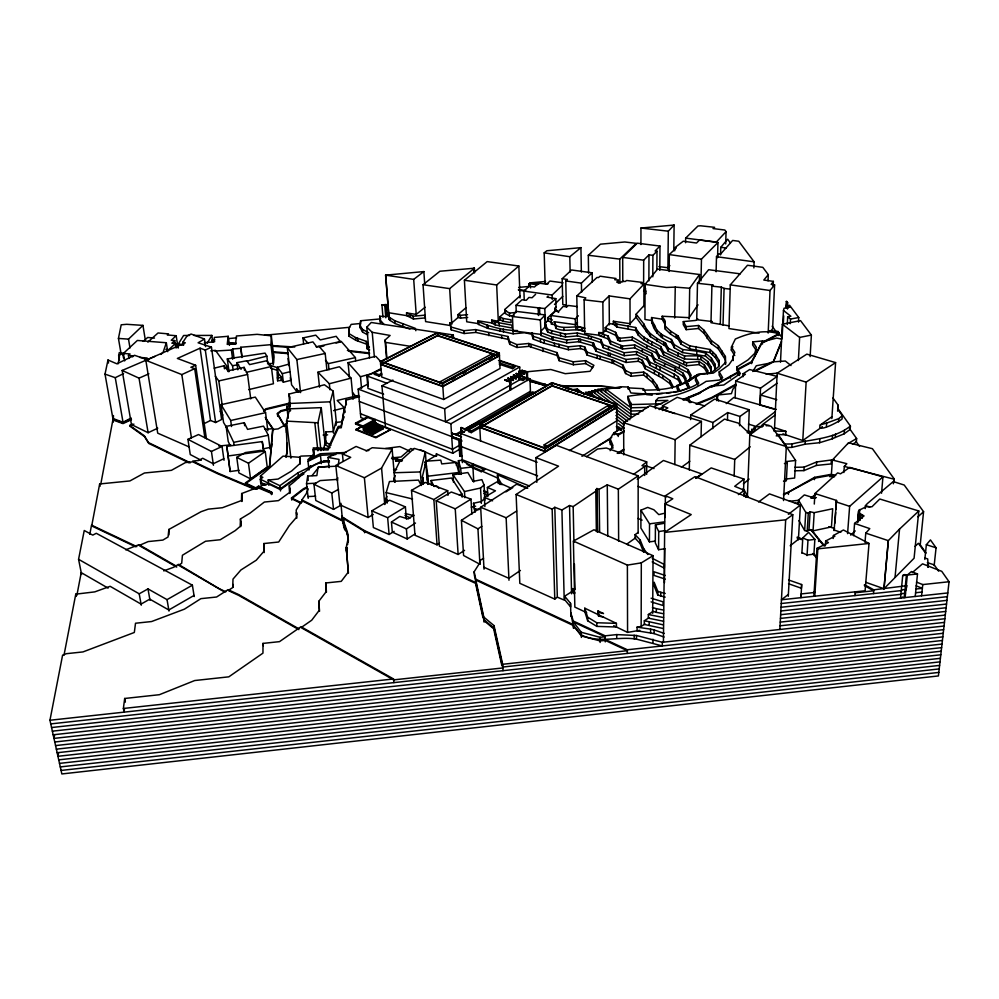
<?xml version="1.0" encoding="UTF-8"?>
<svg xmlns="http://www.w3.org/2000/svg" width="999" height="999" viewBox="0 0 999 999"><rect width="100%" height="100%" fill="white"/><g stroke="black" fill="none" stroke-linecap="round" stroke-linejoin="round"><path stroke-width="1.5" d="M635.639 330.444L635.639 327.51L616.895 324.101L613.361 321.241L613.386 324.163L616.92 327.035L635.639 330.444C640.009 340.559 651.947 344.218 660.726 349.55L663.548 354.845L686.463 365.784L699.1 364.573L704.357 368.094L707.579 373.676L707.654 370.579L704.432 365.022L699.163 361.513L686.513 362.724L663.573 351.823L660.751 346.553C651.96 341.233 640.022 337.6 635.639 327.51M643.905 305.682L636.001 314.273L636.001 317.195L650.374 336.675L665.471 346.091L668.319 351.373L684.44 359.003L700.911 359.578L707.866 364.685L711.113 370.242L710.901 373.251M636.5 354.533L636.5 351.561L624.225 352.747L603.196 344.705L600.874 339.623L588.423 335.577L577.322 332.979L565.372 334.103L551.585 330.619L547.602 329.183L545.017 324.088L545.104 326.948L547.677 332.068L551.66 333.504L565.434 337.013L577.385 335.876L591.346 339.335L600.899 342.557L603.221 347.652L624.238 355.719L636.5 354.533L647.102 359.84L649.812 365.197L678.184 379.795L680.594 384.315M636.475 635.501L662.325 642.282L662.287 645.953L636.475 639.148L636.475 635.501L616.695 634.59L605.207 635.839L573.264 621.028L570.791 612.874L573.788 628.309M644.992 623.975L641.158 626.46L637.075 627.147L637.075 630.794L654.12 633.591L664.098 637.037M638.124 533.191L638.174 475.849L556.356 445.317L535.951 457.617L536.788 482.342M638.211 335.464L638.211 332.505M672.315 388.174L669.954 383.628L662.812 378.446L645.017 368.656L642.345 363.286L638.361 361.276L638.361 358.291L626.036 359.478L596.103 348.326L592.944 342.932L578.633 338.811L566.645 339.947L552.097 336.763L541.096 332.692L540.646 331.493L545.591 326.448M393.893 682.629L393.556 678.97L300.974 626.723L279.508 641.645L262.987 643.406L262.962 653.134L228.833 676.835L194.68 680.544L159.378 694.705L124.675 698.476L123.376 708.478L124.088 712.137L124.45 709.278M348.339 541.408A94.281 49.151 -8.3 0 0 344.555 527.534L342.719 521.116L301.985 500.761L296.228 509.989L296.478 517.332L289.373 525.549L278.684 542.02L263.836 543.543L263.823 551.423L256.243 560.227L240.909 569.979L233.004 579.108L232.705 587.587L228.184 590.496L238.848 595.466L298.851 629.62M264.148 552.609L263.836 543.543M640.209 540.047L643.618 548.538L643.606 552.135L640.209 543.631L640.209 540.047L635.102 534.64L638.124 532.504M640.921 244.568L640.958 228.034L674.113 225.05L673.788 250.587M663.773 513.411L658.791 514.622L653.87 509.765L647.714 507.405L640.921 510.202L640.896 528.059L649.437 541.883L655.394 541.083M641.158 627.047L641.308 562.874L653.046 555.669L652.684 613.299M642.345 363.286L642.357 360.302L638.361 358.291M642.332 351.785L642.345 348.813L634.652 344.88L622.427 346.054L610.489 341.059L608.116 336.001L598.701 332.53L598.738 335.452L608.141 338.936L610.514 344.006L622.439 349.013L634.652 347.852L651.86 356.393L654.607 361.738L675.012 371.203L683.104 376.261L685.551 380.769M643.618 284.84L643.681 260.177L648.988 254.832L652.909 255.344L656.992 251.199L655.119 250.961L659.989 246.054L637.262 243.182L622.689 257.417L622.789 281.955M657.817 390.247L652.572 382.467L643.668 375.037L643.681 372.04L631.193 373.239L625.574 370.542L623.039 365.147L613.548 360.489L587 352.135L584.802 347.015L580.369 345.679L568.331 346.828L554.433 343.244L533.266 336.313L531.93 332.642M643.681 326.748L643.693 323.788L636.163 314.26M643.905 306.693L643.968 284.091L640.996 283.579L642.207 282.38L626.685 280.482L625.162 281.518L622.452 281.181L620.454 282.68L616.733 282.155L618.244 280.157L614.722 279.695L616.021 278.484L600.137 276.199L598.438 277.572L597.027 277.435L576.798 295.916L577.434 329.283L584.877 331.031M644.293 340.222L644.305 337.25M369.655 349.9L367.295 349.026L366.633 344.168L355.806 340.334L348.976 336.176L348.726 328.708L351.161 324.388L360.464 323.514M348.976 336.176L348.726 328.708M699.35 282.105L699.512 274.513L657.604 269.081L645.067 284.353L644.954 319.455L652.459 320.629M644.692 475.487L644.717 466.558L641.982 465.634L646.703 461.888L606.343 448.027L597.514 449.013L586.475 456.693M645.017 368.656L645.029 365.659L642.357 360.302M649.088 617.682L644.318 620.766L644.305 624.425L663.149 628.496M645.666 290.846L645.704 294.131L644.805 286.888L645.716 291.258M646.303 331.743L646.316 328.771L643.693 323.788M690.509 377.222L688.036 372.727L659.078 358.291L656.293 352.984L646.89 348.376L646.902 345.392L632.242 337.088L620.079 338.249L618.069 337.375L615.646 332.342L605.232 327.722L609.365 323.564L615.272 324.438M646.653 474.363L646.703 461.888M647.04 377.185L647.052 374.175L643.681 372.04M647.102 359.84L647.115 356.855L636.5 351.561M647.689 342.295L647.702 339.31M648.875 280.881L648.988 254.832M652.697 611.713L648.351 614.51L648.326 618.169L663.511 621.241M649.812 365.197L649.825 362.187L647.115 356.855M650.374 336.675L650.386 333.691L646.316 328.771M649.2 625.411L649.213 621.753L644.318 620.766M649.437 541.883L649.537 523.838L640.921 510.202M664.585 319.568L651.623 317.545C651.086 329.171 660.701 339.098 671.403 342.52L674.3 347.777L682.617 352.585L705.481 356.081L711.375 361.276L714.647 366.82L714.797 369.78M651.735 323.039L651.623 317.545M651.86 356.393L651.872 353.396L642.345 348.813M651.735 344.93L651.76 341.933M650.574 632.792L650.599 629.133L637.075 627.147M652.784 276.81L652.909 255.344M652.572 382.467L652.597 379.445L647.052 374.175M654.407 328.009L654.432 325.037L651.748 320.08M654.42 373.464L654.432 370.454L645.029 365.659M654.607 361.738L654.632 358.716L651.872 353.396M652.959 642.869L652.984 639.21M654.12 633.591L654.145 629.932L650.599 629.133M655.731 403.933L655.756 400.686L658.428 397.839C675.249 396.665 692.07 390.884 706.118 381.356L719.405 380.057L722.664 377.672L719.218 371.853L728.858 364.872L733.278 358.491L732.879 356.531L734.877 352.46L731.443 347.015L735.339 339.036C748.551 333.154 764.322 329.258 778.621 333.716L778.209 331.456L769.742 330.657L768.231 331.531M656.867 269.518L656.992 251.199M656.318 368.119L656.343 365.097L649.825 362.187M656.293 352.984L656.318 349.975L646.902 345.392M664.372 523.276L655.431 524.85L655.307 542.907L658.578 549.712L664.66 548.776M656.818 333.079L656.842 330.095L654.432 325.037M656.668 387.962L656.693 384.927L652.597 379.445M656.88 341.446L656.905 338.449L650.386 333.691M663.498 613.736L656.306 612.35L656.331 608.678L652.422 607.479M658.753 375.936L658.778 372.914L654.432 370.454M659.078 358.291L659.103 355.282L656.318 349.975M659.79 270.354L659.989 246.054M657.779 595.079L657.804 591.408L654.145 582.242L654.12 585.876L657.779 595.079L665.197 597.14M658.578 549.712L658.728 531.555L655.431 524.85M660.064 369.905L660.089 366.883L656.343 365.097M660.726 349.55L660.751 346.553M660.814 336.713L660.839 333.716L656.842 330.095M662.187 316.233L662.162 319.193L664.872 324.051L665.346 329.283L670.579 334.153L678.009 338.873L680.956 344.106L689.635 348.863L710.064 352.572L715.471 357.804L718.781 363.324L718.606 365.309L718.868 360.214L715.559 354.72L710.139 349.5L689.697 345.816L680.993 341.071L678.046 335.851L670.616 331.144L665.371 326.298L664.897 321.079L662.187 316.233L689.173 317.67L698.014 304.82M662.349 337.937L662.374 334.927L660.839 333.716M660.751 595.966L660.776 592.295L657.804 591.408M662.424 410.539L662.462 405.906L677.222 397.327L704.695 405.944M662.812 378.446L662.837 375.412L658.778 372.914M663.548 354.845L663.573 351.823M663.786 345.254L663.811 342.245L656.905 338.449M664.872 324.051L664.897 321.079M664.56 366.458L664.585 363.424L654.632 358.716M665.346 329.283L665.371 326.298M665.471 346.091L665.496 343.082L663.811 342.245M663.423 642.17L664.972 503.846L672.777 498.763L665.384 495.779L665.159 517.507M664.472 582.667L664.834 548.538M667.906 269.018L668.306 231.194L674.113 225.05M668.319 351.373L668.356 348.339L665.496 343.082M669.13 271.516L669.318 254.583L676.236 247.939L674.762 247.74L674.725 250.799M669.954 383.628L669.992 380.582L662.837 375.412M670.579 334.153L670.616 331.144M671.403 342.52L671.44 339.498L662.374 334.927M674.3 347.777L674.337 344.742L671.44 339.498M674.687 318.032L675.262 287.113L689.697 288.236L699.512 274.513M674.263 377.235L674.313 374.188L660.089 366.883M675.012 371.203L675.049 368.156L664.585 363.424M676.161 337.937L676.198 334.927M674.812 464.635L675.162 439.685L701.41 421.391L701.061 436.788M697.027 375.137L686.937 381.743L677.085 385.439L677.035 388.586L678.284 390.959M678.009 338.873L678.046 335.851M678.084 356.056L678.134 353.022L668.356 348.339M678.184 379.795L678.234 376.735L674.313 374.188M679.395 367.744L679.445 364.697L659.103 355.282M680.956 344.106L680.993 341.071M682.617 352.585L682.667 349.538L674.337 344.742M697.801 318.918L695.529 320.454L683.304 321.603L683.254 324.6L686.201 329.658L698.488 328.496L704.07 333.379L711.4 343.731L718.244 348.726L725.274 359.603L725.436 364.011M683.104 376.261L683.154 373.201L675.049 368.156M685.576 242.732L685.651 238.124L697.926 226.024L700.536 225.786L714.61 227.322L713.024 228.571L724.849 230.02L726.061 231.656L725.699 243.918M683.791 364.273L683.84 361.213M684.44 359.003L684.49 355.956L678.134 353.022M686.201 329.658L686.251 326.648L683.304 321.603M686.463 365.784L686.513 362.724M688.398 388.062L686.475 384.515L686.538 381.356L698.289 374.113L711.313 372.852M688.036 372.727L688.086 369.667L679.445 364.697M689.16 318.993L689.697 288.236M781.867 339.098L776.66 338.087L762.624 341.708L751.698 362.325L737.999 369.692L740.384 373.564L723.788 384.99L710.364 386.301L699.812 392.819L688.136 397.652L688.099 400.087L689.422 402.585M689.635 348.863L689.697 345.816M689.298 470.067L689.772 445.229L724.487 419.093L738.311 423.114L750.636 434.665M690.621 419.617L690.709 415.01L714.647 399.101L749.262 409.79L748.376 432.829M695.941 349.588L696.003 346.528M686.251 326.648L698.551 325.487L704.145 330.344L711.488 340.671L718.331 345.654L725.361 356.493L725.586 362.35L719.068 368.968L713.373 373.077L700.274 374.35L695.491 377.322L695.429 380.494L698.026 385.189M740.234 273.838L708.641 269.705L697.477 283.291L696.74 319.705L712.374 321.553M696.79 354.22L696.852 351.161L682.667 349.538M697.652 358.878L697.714 355.819L684.49 355.956M698.488 328.496L698.551 325.487M699.1 364.573L699.163 361.513M700.998 280.844L701.46 259.128L717.956 242.495L699.587 240.01L696.503 243.019L683.266 241.209L674.762 247.74M700.911 359.578L700.973 356.506L697.714 355.819M704.07 333.379L704.145 330.344M704.357 368.094L704.432 365.022M705.481 356.081L705.556 353.009L696.852 351.161M707.205 338.561L707.28 335.514M707.866 364.685L707.941 361.613L700.973 356.506M710.064 352.572L710.139 349.5M697.477 283.291L713.298 285.027L711.9 286.139L710.988 322.702L729.045 325.874M711.4 343.731L711.488 340.671M711.113 370.242L711.188 367.157L707.941 361.613M711.375 361.276L711.45 358.191L705.556 353.009M712.574 355.207L712.662 352.123M716.108 271.79L716.495 256.693L718.781 253.908L720.604 254.058L732.654 240.447L738.761 241.246L754.108 261.825L753.883 267.919M329.458 461.925C311.963 460.289 301.835 476.823 289.335 485.551L289.523 492.47L278.471 500.624L264.36 502.047L250.062 513.111L240.447 518.931L240.247 526.348L235.215 530.619L220.267 539.735L205.557 541.246L182.417 555.257L181.706 563.274L178.534 565.209L224.638 592.02M240.659 525.811L240.784 521.353M240.771 526.623L240.896 522.152M303.821 474.088L298.501 476.673L280.382 489.622L268.656 483.978L264.81 484.365L258.716 486.975L271.828 493.019L271.204 493.294L257.442 487.524L241.683 493.531L241.496 500.524L222.465 507.717L208.316 509.14L201.111 511.675L168.843 529.47L168.057 537L162.849 540.084L148.214 541.57L139.086 545.491L176.698 567.107M241.858 501.498L242.008 495.904M242.008 500.886L242.12 496.69M712.749 428.721L712.911 422.527L727.697 412.575L739.922 416.458L749.262 409.79M714.647 366.82L714.735 363.723L711.45 358.191M717.557 257.742L717.956 242.495M715.471 357.804L715.559 354.72M720.566 254.895L720.779 247.315L727.647 239.198L730.356 242.907M717.769 394.98L716.895 400.549L717.769 394.98L731.418 393.643L732.879 389.198L735.888 385.714M718.244 348.726L718.331 345.654M718.231 385.09L718.293 382.954L737.911 372.078M720.291 323.776L721.315 287.138L711.9 286.139M719.218 371.853L719.13 375.025L721.89 379.695M721.915 354.108L722.002 351.011M723.014 325.087L724.075 288.399L721.315 287.138M725.274 359.603L725.361 356.493M725.524 364.448L725.586 362.35M768.044 280.844L768.306 274.65L762.799 267.332L747.502 265.259L730.306 284.865L728.958 328.559L759.065 333.204M727.447 420.267L727.697 412.575M730.369 378.234L730.431 376.111M734.764 355.582L731.343 350.112L731.443 347.015M732.766 359.665L732.879 356.531M733.204 360.577L733.278 358.491M233.179 587.312L233.267 584.477M735.139 397.902L735.714 381.044L745.379 374.288L743.106 373.751L742.994 376.785M762.524 344.031L762.662 340.921L752.759 341.87L756.355 347.29L754.844 353.271L748.039 359.865L736.837 366.983L736.725 370.154L739.51 374.662M734.153 476.024L734.727 459.428L750.212 446.79M737.799 375.262L738.024 368.893L736.837 366.983M739.585 425.724L739.922 416.458M743.156 491.058L743.244 488.723L747.889 496.528M743.531 491.221L743.993 479.095L711.201 467.907L696.253 478.134M744.13 496.453L744.367 490.334L734.702 486.313L743.993 479.095M273.539 354.345L273.189 363.349L267.532 363.836M273.651 363.149L273.876 357.13L271.316 335.826L257.093 334.328L236.438 336.001L235.602 343.706L227.223 344.393L228.222 336.301L214.348 337.425L213.686 341.92L204.358 342.669M751.648 363.648L752.047 360.776L762.662 340.921M752.759 341.87L752.647 344.98L756.231 350.412M747.352 497.415L749.799 434.902L764.322 424.238L771.216 426.373L786.325 446.578L783.528 500.574M751.698 432.505L751.822 429.395L755.544 428.958L754.332 427.135L763.248 426.123M754.208 430.232L754.332 427.135M273.351 364.623L270.941 344.667L271.316 335.826M759.802 405.194L760.514 388.199L777.135 376.398L749.637 369.543L743.106 373.751M777.085 383.241L760.614 395.03L760.189 405.057L773.388 408.941M762.025 427.147L762.112 424.887L775.199 414.997M768.169 333.079L770.029 290.497L774.6 284.877L771.141 284.39L773.363 281.368L763.785 280.045L768.306 274.65M773.164 285.889L773.363 281.368M774.6 284.877L772.614 328.733L770.803 331.081M778.795 335.552L778.933 332.48M774.475 429.483L777.16 373.214L806.83 354.133L835.589 362.6L831.855 418.544M780.494 362.15L782.329 324.2L800.549 320.629L811.375 335.077L810.127 356.606M782.142 337.862L783.466 310.452L784.078 308.254L789.784 307.217L787.786 305.669L787.637 308.703M783.328 323.451L783.703 315.859M785.788 307.567L786.663 301.423L787.662 302.747L787.362 308.791M786.375 307.455L786.663 301.423M788.723 580.019L801.648 584.527L800.973 597.677L801.198 593.918L815.022 592.432L814.16 591.945M787.287 324.5L787.674 316.833L790.846 316.233L783.466 310.452M790.259 323.676L790.496 319.056L787.674 316.833M774.575 427.597L785.938 431.393L785.763 434.802L776.71 434.503M785.276 479.12L794.63 478.034L795.604 460.477L786.201 461.55L787.274 463.224L786.35 480.819L783.516 481.131M779.869 629.482L785.676 519.817L792.794 514.697L695.017 476.635L665.384 495.779M788.411 494.418L788.536 492.057L814.585 477.335L830.157 474.537L834.54 475.949M785.689 447.465L791.795 447.39L791.982 443.956C811.688 439.036 833.753 439.285 850.411 426.061L837.886 408.516M798.501 322.14L798.75 317.532L789.61 305.332L787.786 305.669M798.376 360.527L799.625 337.425L782.329 324.2M788.273 596.316L792.794 514.697M798.238 504.645L798.488 500.137L804.32 494.905L814.647 498.101M782.916 433.853L802.784 440.509L806.131 382.13L835.589 362.6M798.388 539.822L800.399 505.044L769.48 493.881L758.566 501.998M791.795 447.39L805.144 444.18L805.344 440.746M794.605 470.791L803.945 470.604L804.145 467.12L816.608 461.963L834.24 459.602M801.885 553.221L802.796 537.887L808.616 532.342L814.859 539.373L813.885 554.732M808.99 529.945L813.049 530.856L831.443 526.923L832.691 508.753L814.197 512.662L810.114 511.763L808.99 529.945L807.192 531.406L804.657 530.481L805.743 512.312L798.488 500.137M801.648 584.527L801.423 588.261L788.523 583.741M807.192 531.406L808.291 513.224L810.114 511.763M807.042 555.606L807.979 540.247L802.796 537.887M814.447 479.67L814.585 477.335M803.945 470.604L816.395 465.434L816.608 461.963M814.285 504.058L814.934 493.556L837.661 472.877L840.534 473.826L849.712 467.37L882.954 476.86L881.543 493.231M813.049 530.856L814.197 512.662M831.98 416.708L820.279 424.925C816.096 434.178 840.421 420.816 842.07 418.981L842.307 415.596L837.649 409.066L838.198 405.269L832.966 397.977M805.144 444.18L819.58 442.719L819.792 439.298M816.97 548.376L813.91 595.704L814.772 596.191L817.856 548.851L816.97 548.376L828.458 542.619L825.686 540.983L825.386 545.541M818.593 541.458L818.755 539.035L811.613 529.795M826.448 426.473L826.66 423.077L838.76 418.618L842.307 415.596M819.58 442.719L832.317 438.811L832.554 435.402M829.994 476.86L830.157 474.537M831.343 460.464L831.106 463.936L816.395 465.434M831.23 476.785L832.379 460.015L848.513 442.794L872.402 448.701L894.08 478.771L893.793 481.88M710.776 373.139L711.188 367.157M832.317 438.811L835.264 437.45L835.501 434.041M838.198 405.269L837.599 411.151M838.523 422.003L838.76 418.618M833.203 538.523L833.416 535.501L843.431 529.994L869.03 543.456L865.097 590.771L781.443 599.775L788.373 594.417M834.09 530.606L836.525 500.437L814.934 493.556M834.939 523.076L835.676 512.512M835.888 509.49L836.525 500.437M835.264 437.45L844.18 433.816L844.43 430.407M843.855 472.552L844.305 466.421L846.827 463.698L832.379 460.015M850.411 426.061L850.161 429.445L844.18 433.816M847.577 533.641L849.637 506.331L882.954 476.86M849.475 428.496L856.63 438.561L856.368 441.97L852.522 444.293M853.646 535.651L854.582 523.414L864.06 515.934L859.452 513.249L858.728 510.414L866.295 506.668L871.977 506.768L879.794 499.013L918.793 510.988L914.085 558.216L884.003 588.736L866.008 582.38M857.704 521.803L858.541 511.176M857.766 522.552L858.728 510.414M858.104 521.253L858.828 512.137M858.853 520.854L859.452 513.249M859.29 515.584L859.777 509.527M860.139 520.379L860.614 514.298M854.932 595.579L855.231 591.833M862.087 518.331L862.337 515.284M865.234 508.616L865.471 505.631L867.307 503.621L893.256 481.568L904.22 485.039L923.576 511.675L920.229 544.78M865.009 542.382L865.758 533.129L869.804 528.633L854.582 523.414M718.868 360.214L719.268 366.084L711.013 373.027M873.476 593.581L873.8 589.835L864.41 584.652M893.368 483.778L894.08 478.771M271.653 447.127L271.94 444.031M895.092 576.835L899.55 529.083L918.793 510.988M902.709 575.549L900.549 598.051L902.596 597.052L904.22 597.652L906.405 575.149L904.769 574.55L902.709 575.549L906.405 575.149M905.119 597.564L907.317 575.049L911.425 571.553L917.494 573.963L915.221 596.465M241.87 357.555L240.771 347.252L270.941 344.667M924.837 559.452L926.36 544.705L930.456 539.922L936.063 547.802L934.165 565.546M168.931 534.915L168.843 529.47M921.59 595.779L922.751 584.577L916.483 582.105M928.246 567.345L927.709 558.928L924.987 558.041M391.546 458.578L395.816 458.616L395.542 461.113L401.548 461.313M912.387 572.502L922.539 563.836L941.757 571.341L949.05 581.743L938.411 675.936L61.851 773.95L49.95 720.254L62.6 655.132L66.434 653.683L82.979 651.922L134.328 632.467L135.514 623.239L151.598 621.54L184.428 609.153L200.886 598.651L216.596 597.015L228.059 589.647L238.724 594.605L298.738 628.733M337.462 480.644L337.799 477.722M338.311 465.134L339.011 459.39L328.009 457.417L329.108 467.719M290.11 410.914L289.235 403.459L289.985 397.552L288.761 394.155L324.413 384.777L333.179 391.133L336.476 423.551M707.192 373.601L707.654 370.579M308.204 498.326L306.531 483.666L307.704 476.073L316.858 475.599L318.057 467.132L336.151 466.208M330.057 447.652L325.474 444.88L326.124 441.083M325.474 444.88L325.986 431.88L333.354 431.58L335.726 422.415L342.083 421.79L344.205 416.833M58.491 753.234L57.942 756.293L940.396 658.316M359.578 396.665L345.941 400.137L346.278 403.546L344.293 409.14L341.271 427.759L338.361 427.947L328.072 449.987L313.424 449.438L313.786 455.869L307.992 461.326L308.978 470.092M100.812 483.978L112.875 419.942L123.039 423.601L131.468 419.655M54.545 735.326L53.971 738.398L942.419 640.471M89.798 534.303L91.533 525.137L136.838 546.628M253.659 488.898L217.345 473.613L192.795 461.838L185.452 462.562L171.391 470.342L144.443 473.002L129.907 480.944L99.663 483.953L91.696 525.936L135.639 546.79M113.262 422.127L113.449 415.547M76.861 595.416L81.219 572.627L108.092 588.124M63.998 655.207L75.774 594.155L94.755 591.883L110.14 586.313L141.059 604.095L149.788 599.15L168.806 609.977L194.031 595.454M367.644 334.827L362.625 332.118L360.102 327.647L360.651 320.741L380.794 318.868M360.102 327.647L360.651 320.741M81.581 574.425L78.571 559.303L84.241 530.494L92.757 535.127L96.279 533.291L192.382 585.189L194.206 596.565M119.455 360.327L118.656 355.731L119.281 352.572L122.702 353.396L123.489 357.979M118.119 363.823L119.505 356.693M120.966 353.184L118.444 338.436L121.204 324.8L126.648 324.3L142.944 325.387L145.305 339.972M323.539 449.975L325.012 442.869M131.194 418.007L123.027 422.24L112.887 418.481L105.02 374.126L107.979 360.015L116.871 363.811L134.553 355.294L148.539 360.152M347.739 536.326L347.265 531.63L342.382 517.832L364.473 531.393L476.024 583.566L484.003 620.654L494.205 629.183L502.859 667.944L393.643 679.882L301.086 627.609L311.725 620.217L319.318 610.227L318.831 601.261L326.223 591.62L325.699 582.979L341.246 581.356L348.301 572.077L346.203 547.539L347.952 539.398L347.627 544.617M347.04 547.34L346.466 550.062L348.426 573.101M320.954 450.711L317.932 422.802L321.266 407.654L289.698 408.816L286.526 421.116L290.921 458.191M285.939 456.58L287.213 451.098L287.2 443.244M286.026 457.355L287.3 451.86L286.313 428.334M422.639 484.065L423.351 481.156M421.353 485.152L423.189 477.534M425.274 464.697L422.29 476.998L423.501 483.791M425.337 465.509L426.098 462.375L425.05 462.05L425.224 464.473L426.273 464.81M420.367 471.94L425.337 451.798L414.235 448.364L399.725 461.501L394.168 472.752L420.367 471.94L421.366 485.439M754.72 356.418L755.843 351.91M333.516 433.166L330.282 401.81L333.179 391.133M387.1 503.159L386.188 492.619L389.448 481.543L418.531 480.107L421.166 485.414M124.663 360.926L123.389 353.421L137.363 340.459L166.333 342.744L163.099 352.335L160.926 354.433M752.821 371.516L756.28 365.759L772.002 362.712L754.819 371.366M680.169 385.202L681.256 382.38L678.234 376.735M684.765 382.567L686.213 378.821L683.154 373.201M781.405 342.182L773.551 361.75M781.443 341.408L773.014 362.337M693.456 377.922L694.105 376.361M688.623 381.493L691.183 375.262L688.086 369.667M394.855 481.555L394.143 478.271L395.279 475.524M731.343 350.112L732.829 346.541M308.304 488.898L306.193 493.781L301.898 499.95L302.148 502.097M384.965 503.883L384.677 500.599L386.85 496.515M394.18 481.568L394.143 478.271M373.314 514.448L368.119 517.494L339.897 504.807L335.826 465.509L364.385 477.747L381.568 468.069L392.145 449.088L372.227 447.727L366.645 450.786L356.094 446.441L342.407 453.883L343.156 461.363M610.089 450.674L612.986 445.616L610.189 438.848L612.899 434.14L614.11 433.454L618.231 435.139L624.25 431.68M207.168 343.356L211.813 335.402L193.993 335.452M178.334 347.777L177.872 344.73L183.604 335.489L189.548 335.464M312.113 475.536L318.768 467.257L329.383 466.208M944.867 618.743L502.809 667.032L494.155 628.296L483.953 619.755L474.363 575.187L474.163 571.74L480.032 562.499L479.657 560.801L483.553 558.266M183.391 345.192L182.929 342.133L187.088 335.901L191.121 334.028L204.47 339.036L205.557 346.653M596.366 531.53L595.791 490.097L596.865 488.511L599.075 489.335L607.267 484.84L618.344 489.16L638.174 475.849M927.809 565.896L928.496 564.872M643.668 375.037L631.193 376.248L625.586 373.526L623.051 368.119L613.573 363.461L587.05 355.07L584.852 349.937L580.431 348.589L568.394 349.737L544.318 343.294L533.366 339.185L531.58 334.278L524.925 332.704L513.174 333.816L512.45 316.508L516.008 311.351L545.254 314.935L545.641 327.872M675.262 287.113L666.345 287.475L645.067 284.353M263.624 411.263L266.021 409.528L289.698 403.808M263.536 410.539L265.921 408.791L289.61 403.084M601.81 335.614L584.677 333.354L584.128 299.812L585.826 297.902L576.798 295.916M669.829 265.597L667.919 267.732L658.903 266.596M636.975 316.134L630.044 323.688L613.361 321.241M726.061 231.656L716.32 242.058L685.651 238.124M369.53 357.779L366.82 327.16L371.241 322.49L453.309 334.977L453.496 338.087M630.044 324.825L630.007 298.838L643.968 284.091M643.606 291.009L645.704 288.798M899.55 529.083L888.323 540.646L883.978 588.748L888.323 540.646L865.758 533.129M638.361 361.276L626.048 362.462L596.141 351.273L592.981 345.854L578.683 341.72L566.708 342.857L552.185 339.648L541.183 335.564L540.347 319.942L545.254 314.935M606.281 329.62L603.171 332.754L598.701 332.53M577.472 322.615L575.424 324.65L554.233 321.715L555.844 328.396C565.159 332.792 575.262 327.447 584.665 331.581M547.989 296.154L547.002 297.128L555.806 298.626L556.043 307.967M575.449 326.099L575.312 318.856L578.384 315.809M555.781 324.8L551.236 324.163L550.998 315.509L555.432 311.139L558.528 311.526L563.249 306.343L566.82 306.93L568.419 305.494L577.297 306.581M554.495 304.47L562.774 296.366M603.184 334.153L602.847 302.01L609.128 295.916L630.007 298.838M145.055 360.015L147.14 358.004L139.86 357.417M535.589 294.355L532.08 297.739L528.896 297.452L526.273 300.324L522.015 299.775L515.984 305.307L516.258 312.462M552.235 299.338L552.11 295.055L562.512 285.04M581.568 292.332L581.406 283.154L592.17 272.814L571.565 269.98L562.187 278.721L562.799 304.545L566.658 305.12M132.58 356.818L133.566 355.881L128.434 355.444L128.946 358.454M619.88 283.079L619.767 259.103L636.276 243.356L624.812 241.983L600.461 244.181L588.324 255.269L588.586 273.127M118.444 338.436L128.509 339.123L142.944 325.387M308.691 467.594L310.627 465.759M915.022 546.403L918.331 543.281L925.499 552.922M566.358 306.843L565.771 280.944L567.37 279.445L562.187 278.721M128.434 355.444L130.032 353.958L123.389 353.421M176.149 348.052L175.449 343.494L168.819 349.625L165.859 349.35M175.674 346.628L174.75 340.572L171.903 343.194L175.449 343.494M524.225 299.6L523.913 291.084L529.145 286.263L534.453 287L538.598 283.117L546.603 284.216L549.974 281.056L563.124 282.842M545.254 322.989L548.526 319.967M178.009 347.789L176.186 335.726L171.266 340.247L174.75 340.572M552.497 322.902L547.777 320.667L547.689 317.794L556.093 310.065M917.994 516.808L923.576 511.675M554.832 311.226L554.757 308.379L556.018 307.205M386.563 358.741L385.027 340.097L390.109 335.452L372.215 332.305L366.82 327.16M850.661 535.089L855.206 530.931M545.342 325.849L544.83 308.566L555.806 298.626M500.599 319.106L498.301 321.178L491.67 320.13L491.808 322.964L495.204 324.912L512.037 327.997L511.925 325.137L495.067 322.065L491.67 320.13M147.827 342.12L158.042 332.967L168.506 333.891L167.308 334.952L176.186 335.726M499.75 316.92L503.084 318.469L510.951 319.78L511.063 322.627L503.209 321.303L499.875 319.767L499.75 316.92L506.518 310.864M513.986 315.509L509.627 315.921L505.169 313.436L504.695 309.565L519.967 295.954M261.101 481.318L260.427 476.123L283.017 456.118L300.299 457.317M484.765 498.451L481.256 501.548L473.514 503.259L474.95 512.012L473.514 503.259M143.232 341.383L147.69 337.462L154.495 338.087M453.022 474.775L464.473 491.545L480.531 488.036L484.053 484.977L481.88 479.645L473.014 481.393L467.857 472.552L453.022 474.775L453.496 482.355M458.703 316.933L451.735 322.964L449.925 322.677L451.211 329.832L464.123 333.516L475.799 332.417L508.116 339.36L509.752 344.305L516.958 347.477L528.871 346.353L557.092 355.507L559.115 360.676L573.376 364.76L585.589 363.586L592.769 367.632M467.694 317.445L460.527 318.119L458.116 317.445L457.954 314.648L465.846 307.842M478.846 323.701L466.708 321.778L464.41 280.244L496.678 284.977L518.843 266.021L520.042 297.964M810.851 498.176L815.571 494.155M811.975 498.051L815.509 495.029M743.331 483.928L749.088 479.07M450.437 325.537L425.599 321.603L423.052 284.715L449.662 288.624L474.388 268.207L474.625 272.752M464.41 280.244L487.175 261.601L518.843 266.021M548.076 283.891L545.092 283.416L544.193 252.847L569.805 256.731L580.931 247.652L581.356 272.04M726.273 403.608L733.815 397.44L776.273 409.428M425.137 307.242L416.208 314.435L406.531 312.874L406.73 315.634L413.399 319.018L424.825 317.944L424.625 315.172L413.199 316.246L406.531 312.874M387.013 315.522L385.689 316.583L379.682 316.208L380.557 322.964L379.682 316.208M277.747 416.383L277.397 413.449L280.856 410.689L287.924 408.978M423.052 284.715L439.922 271.241L474.388 268.207M790.209 545.754L798.426 539.223M544.193 252.847L546.853 250.749L580.931 247.652M382.954 317.12L381.943 304.907L384.777 305.569L386.113 304.52L387.113 316.733M385.689 275.05L388.836 315.434L385.577 275.15L423.863 271.578L424.712 283.966M291.758 500.087L291.496 497.952L303.396 488.761L307.068 486.938M788.386 514.298L800.399 505.044M385.577 275.15L413.698 279.383L423.863 271.578M535.951 457.617L558.528 466.171L516.121 494.48L519.817 583.304L554.782 599.1L557.33 597.165L554.795 507.292L561.913 510.014L569.53 505.531L573.151 506.593L596.977 490.447L597.527 531.893M214.847 351.049L231.393 350.062L232.817 348.988L240.659 348.326M268.818 485.289L268.157 480.044L278.084 479.058L291.658 470.979L299.925 463.548L299.675 457.067L300.936 456.106L314.111 455.644L313.424 449.438M775.299 411.663L755.818 426.348L748.426 424.125M695.654 478.334L701.735 473.913L663.423 460.477L637.237 479.258M681.368 467.307L689.822 461.226M302.897 472.689L280.282 488.836L260.24 479.195L262.849 477.372L260.427 476.123M268.157 480.044L279.895 485.676L298.039 472.764L321.116 461.563L329.37 461.138M635.664 537.799L627.097 543.906L628.109 544.892M738.348 494.605L744.367 490.334M250.549 478.871L267.233 467.082L265.259 451.56L260.776 450.374L245.392 452.559L236.751 457.355L238.886 472.914L250.549 478.871L248.464 463.224L236.751 457.355M413.773 514.997L408.154 518.968L399.75 516.446L391.446 522.04L392.307 532.08L407.23 538.998L414.997 533.953M802.784 440.509L822.402 426.673M554.782 599.1L552.16 509.128L554.795 507.292M633.491 474.375L644.717 466.558M248.464 463.224L265.259 451.56M763.848 341.558L778.621 333.716M763.823 342.332L778.583 334.478L778.895 333.241L781.318 336.675M449.562 337.55L453.309 334.977M520.429 570.429L508.891 578.309L483.916 567.257M447.977 495.354L447.677 490.696L425.149 482.43L411.501 490.359L414.997 535.252L437.062 544.842L439.523 543.181M122.64 354.62L124.725 353.234M685.826 382.954L690.908 379.595M695.779 376.148C681.031 388.499 661.201 390.384 642.732 390.035M461.426 520.317L477.947 528.846L479.92 564.273L463.573 555.494L461.426 520.317L480.519 507.842M477.947 528.846L481.818 526.323M623.763 454.845L623.638 422.677L649.8 405.756L701.41 421.391M471.865 514.248L471.004 499.125L451.298 492.02L436.213 500.811L439.36 546.128L458.129 554.482L464.572 550.324M411.501 490.359L433.878 499.562L447.677 490.696M391.446 522.04L406.406 528.896L415.509 523.051M484.016 569.168L480.669 507.28L506.143 517.769L516.633 511.026M425.05 462.05L436.638 455.132L436.388 453.858L458.791 463.886M480.669 507.28L516.695 484.19L526.873 488.074M581.955 456.331L611.725 437.3M618.543 453.421L623.738 450.099M564.647 596.216L570.541 603.346L570.616 606.917L564.735 599.762L564.647 596.216L571.515 591.833L575.024 592.969M617.232 453.409L623.738 449.263M569.492 450.586L616.883 420.729M545.367 451.723L616.795 407.38L551.947 385.602L479.807 427.46L545.367 451.723L545.192 448.201L480.457 424.363L480.619 427.397L545.279 451.323M406.381 519.03L405.407 506.893L389.61 500.212L371.828 510.851L373.376 527.547L389.111 534.49L394.155 531.368M544.168 444.83L547.227 445.954L611.475 406.256L611.488 407.767L547.277 447.502L544.205 446.378L544.168 444.83L608.441 405.244L611.475 406.256M616.945 431.019L616.783 404.358L545.279 448.601L479.645 424.413L480.519 440.909M505.919 491.87L512.799 487.624M436.213 500.811L455.244 508.841L471.004 499.125M371.828 510.851L387.649 517.682L405.407 506.893M481.243 471.703L484.827 469.53L484.777 468.543L481.193 470.716L481.243 471.703L471.828 467.495M471.478 466.296L473.476 465.097L484.827 469.53M470.429 465.909L473.426 464.11L473.476 465.097M856.63 438.561L847.889 443.593M341.508 504.932L333.529 509.378L315.771 500.474L313.961 484.253L320.13 480.581L337.138 479.408M484.877 506.643L484.378 497.377L495.442 490.821L487.387 487.462L487.862 496.665M204.47 339.036L198.114 342.782L211.438 347.19L221.603 419.493L215.647 422.527L210.514 420.479L203.634 423.876M459.752 456.006L461.8 455.856L459.752 456.006L458.803 440.247L459.777 439.672L460.839 456.431M373.439 422.44L452.759 453.284L459.39 449.4M487.387 487.462L496.99 481.843L510.964 488.124M460.477 444.68L452.51 449.325L360.477 413.723M459.89 440.659L460.864 440.084M479.645 424.413L551.86 382.654L616.783 404.358M479.62 422.952L467.769 429.795L471.191 431.143L480.619 425.674M533.091 394.155L533.041 392.707L468.369 430.082L468.456 431.58L471.278 432.629L479.358 427.947M118.656 355.731L122.702 353.396M456.605 434.777L461.438 431.993L461.176 427.522L468.344 430.207M462.375 462.612L460.639 433.416L532.592 391.87L535.501 392.869M451.71 436.6L460.701 439.647M455.332 434.515L462.387 430.457M465.047 428.921L530.419 391.271M598.738 445.604L610.352 438.936M614.11 434.84L614.098 432.629L618.231 434.315L624.25 430.844M460.502 436.126L451.486 433.079L461.538 436.888M463.861 432.33L461.001 431.256L461.176 427.522M614.098 432.629L623.364 427.335M78.571 559.303L139.211 593.806L147.989 588.898L167.045 599.637L192.382 585.189M510.189 389.722L510.214 381.818L510.189 389.722L510.939 389.672L510.601 381.481C492.932 376.074 522.927 386.238 504.97 380.269M527.36 379.982C525.836 354.195 527.984 397.877 527.472 371.99L521.84 370.342L527.222 372.602M365.172 419.23L360.826 417.532L358.179 389.098L450.899 423.763L529.982 378.858L530.531 394.343M518.431 377.597L522.802 379.071L525.037 377.809L525.087 379.208L522.864 380.469L518.493 378.996M287.262 422.939L285.015 424.213L286.214 426.261L286.438 432.717M504.945 379.795L510.601 381.481M507.779 378.209L513.436 379.882L513.186 380.507L507.779 378.209L513.436 379.882M510.614 376.623L516.258 378.296L516.008 378.921L510.614 376.623L516.258 378.296M513.436 375.05L519.08 376.71L518.831 377.335L513.436 375.05L519.08 376.71M516.246 373.476L521.89 375.124L521.64 375.749L516.246 373.476L521.89 375.124M519.043 371.903L524.687 373.551L524.438 374.175L519.043 371.903L524.687 373.551M521.84 370.342L527.472 371.99M527.16 372.639L521.853 370.816M507.804 378.683L513.449 380.357M510.639 377.098L516.283 378.771M513.449 375.524L519.093 377.185M516.258 373.951L521.903 375.599M519.068 372.377L524.7 374.026M515.984 305.307L544.83 308.566M444.667 408.816L519.705 367.058L520.192 379.57L445.504 421.74L444.667 408.816L381.943 385.789L385.464 427.11M499.25 364.223L512.537 368.656L514.785 367.407L514.722 365.996L498.489 360.602M499.188 362.812L512.475 367.245L514.722 365.996M443.693 399.488L500.024 368.481L499.325 353.009L437.325 332.655L380.394 361.576L381.705 377.023L443.693 399.488L442.632 383.291L381.143 361.513L381.381 364.373L442.832 386.213M355.906 429.27L375.786 437.15L390.522 429.682L375.836 437.774L355.956 429.882L361.251 426.386M735.938 384.128L711.463 397.627L695.828 403.921M735.913 384.94L711.45 398.439L697.127 404.195M586.688 612.662L574.85 607.105L573.401 541.096L593.93 529.782L653.046 555.669M382.992 428.022L381.88 427.584L372.09 432.942L373.201 433.379L382.992 428.022L383.067 428.908L373.276 434.278L363.336 430.344L362.937 426.036L375.187 419.418L375.274 420.342L363.024 426.96L355.644 424.051L355.544 423.126L367.807 416.558L367.882 417.482L375.274 420.342M335.826 465.509L350.699 457.355L342.407 453.883M753.621 371.253L772.04 361.913L785.326 361.026L790.996 365.572M378.646 427.185L368.843 432.53L368.606 429.92L367.507 429.483L377.31 424.15L378.421 424.587L378.646 427.185L383.067 428.908M370.904 431.655L380.706 426.298L380.856 428.047L371.066 433.404L370.904 431.655L369.792 431.218L379.595 425.874L380.706 426.298M372.053 432.517L381.843 427.16L381.955 428.471L372.165 433.841L372.053 432.517L370.941 432.08L380.744 426.723L381.843 427.16M313.961 484.253L331.793 493.019L338.499 489.36M368.606 429.92L378.421 424.587M369.755 430.781L379.558 425.437L379.745 427.609L369.955 432.967L369.755 430.781L368.656 430.344L378.459 425.012L379.558 425.437M374.987 422.015L373.888 421.59L364.086 426.898L365.184 427.322L374.987 422.015L375.237 424.737M376.136 422.864L375.025 422.44L365.222 427.759L366.321 428.196L376.136 422.864L376.336 425.174M377.272 423.726L376.173 423.301L366.358 428.621L367.47 429.058L377.272 423.726L377.535 426.748M494.505 356.218L494.443 354.795L442.532 382.829L439.86 381.88L439.96 383.341M355.956 429.882L362.637 426.273M499.325 353.009L442.669 383.628L380.394 361.576M452.185 379.121L454.907 377.634M463.111 373.201L465.834 371.728M489.048 359.178L491.783 357.692M439.86 381.88L491.783 353.921L494.443 354.795M355.644 424.051L367.882 417.482M738.024 368.893L751.723 361.538M381.943 385.789L392.919 380.057M380.919 369.43L374.113 372.914L374.238 374.313L379.208 376.123L381.93 374.712M358.179 389.098L367.832 384.116M825.686 540.983L834.839 536.251L833.416 535.501M374.113 372.914L379.096 374.712L381.805 373.301M711.738 387.113L737.886 372.877L739.472 375.462M383.641 394.205L367.994 388.399L366.87 375.924L380.544 368.918M718.293 382.954L698.126 393.244L683.254 399.325M352.535 398.226L357.605 395.804M307.155 487.737L303.484 489.56L291.596 498.751L301.024 503.321M105.02 374.126L115.26 377.684L123.589 373.601M307.992 461.326L320.442 455.319L335.826 454.545M698.101 394.056L699.974 393.156M223.788 458.728L213.212 463.748L202.685 458.254L198.676 460.477L192.682 461.076L217.233 472.852L256.356 489.285M132.417 424.051L129.645 425.349L144.393 435.851L148.564 442.657L190.359 462.787M133.928 424.125L129.77 426.086L144.518 436.588L148.689 443.406L189.086 462.874M154.882 356.418L122.165 370.454L131.443 424.538L148.114 432.717L157.767 428.184M206.431 438.773L195.654 365.272L177.385 358.441L200.075 348.176L205.307 350.05L211.438 347.19M131.344 418.931L122.914 422.864L112.75 419.218M201.274 460.327L190.26 454.557L187.937 439.36L211.426 451.423L222.053 446.453L224.013 460.252M328.009 457.417L336.376 453.509L344.118 453.446M188.836 446.79L157.717 433.166L145.829 360.302L181.83 374.588L194.693 368.656L204.87 437.774M187.937 439.36L198.514 434.54L222.053 446.453M145.829 360.302L185.339 342.832L182.929 342.133M122.165 370.454L139.036 378.159L148.913 373.813M257.617 488.836L257.342 486.738L258.616 486.188L271.728 492.232L272.003 494.343M257.342 486.738L271.728 492.232M195.654 365.272L190.884 367.27L194.693 368.656M679.932 391.321L689.722 387.237L686.538 381.356M683.241 400.137L696.753 394.605M783.491 494.068L788.536 492.057M783.441 494.955L814.535 478.209L830.094 475.412L834.477 476.823M659.19 409.54L663.436 407.879M659.203 408.728L663.436 407.068M686.475 384.515L688.111 383.903M163.711 570.879L173.651 567.27L178.396 564.373L219.118 588.648L225.861 591.795M125.699 549.825L138.948 544.68L176.573 566.283M820.304 424.912L826.66 423.077M358.753 395.379L337.2 400.462L344.468 407.967L341.121 426.236L338.211 426.423L327.909 448.426L313.249 447.877L313.611 454.295L307.817 459.752L320.267 453.758L346.341 452.435M380.869 361.763L375.836 356.331L348.052 362.662L360.477 376.723L374.725 372.864M278.409 375.811L277.385 367.282L288.861 364.148M333.566 410.639L345.055 407.604M288.199 418.269L286.8 406.368L289.71 405.619M351.074 378.146L339.423 366.745L317.932 372.215L329.333 383.741L351.074 378.146L353.084 399.238M246.528 361.288L266.845 356.131L267.707 363.211M459.165 494.83L461.975 494.118L462.162 497.177M280.881 379.021L283.354 382.217L290.896 380.319M277.385 367.282L282.342 373.626L289.91 371.74M214.161 368.169L224.026 365.759L227.897 370.854L244.131 367.357L247.577 374.463L250.749 398.938M288.012 409.702L280.944 411.413L277.485 414.185L284.74 426.685M319.368 347.053L323.913 345.954M336.026 343.032L340.559 341.933L336.176 336.326L320.254 339.91L315.771 335.164L302.972 337.924L303.634 343.893M248.626 389.635L273.451 383.728L271.353 366.496L266.808 360.714L249.563 364.61L246.765 360.751L236.863 362.662L237.812 369.792M246.378 372.327L271.353 366.496M297.29 392.195L291.583 384.815L287.3 347.714L312.912 341.883L316.783 346.928L319.156 346.453L325.199 353.459L326.898 369.93M224.738 367.894L227.635 367.245L228.234 371.64M215.26 376.223L218.806 380.919L247.577 374.463M325.437 360.115L328.371 363.636L355.394 357.605L355.681 360.689M265.572 412.674L255.307 397.115L221.066 404.682L230.707 420.504L265.572 412.674L267.832 430.656M471.278 507.155L475.636 506.193M316.146 346.853L341.183 341.358L355.394 357.605M287.3 347.714L296.853 359.553L325.199 353.459M263.861 448.701L269.855 447.465M268.319 435.264L263.549 426.136L247.577 429.37L244.28 422.714L226.124 426.386L233.704 442.357L268.319 435.264L270.042 448.976M799.625 337.425L811.375 335.077M790.496 319.056L798.75 317.532M266.845 356.131L265.072 353.122L227.297 358.903L232.53 365.721L238.586 364.635M613.723 625.699L627.572 632.392L639.797 630.332M573.401 541.096L627.384 565.109L641.308 562.874M658.728 531.555L664.847 530.631M571.465 389.785L577.335 388.986L584.59 394.555M666.87 393.131L671.228 392.532M674.125 392.132L678.483 391.533M227.972 455.981L263.836 451.148L262.262 441.57L226.81 446.353L230.145 471.516L239.061 470.304M649.537 523.838L664.51 521.853M813.923 554.145L807.067 555.007L801.922 552.622M459.228 474.25L458.404 460.689L461.613 460.289L472.914 466.895L473.763 482.042M807.979 540.247L814.859 539.373M428.496 483.766L427.959 476.198L458.803 472.49L456.193 462.437L441.72 463.923L440.771 460.152L425.736 461.213L426.923 477.659M431.443 485.027L431.118 480.494L451.56 478.022L461.975 494.118M472.902 481.168L473.701 481.068M458.404 460.689L460.739 468.356L472.914 466.895M776.198 435.889L778.945 435.576L795.604 460.477M747.14 432.704L753.496 431.98L751.822 429.395M766.233 425.786L769.205 425.449M61.076 770.441L938.81 672.427M784.427 463.536L787.274 463.224M52.373 731.168L943.231 633.266M53.172 734.789L942.819 636.875M54.77 741.995L942.007 644.068M55.569 745.591L941.607 647.639M56.356 749.163L941.208 651.211M57.143 752.734L940.808 654.77M58.729 759.852L939.997 661.862M59.503 763.386L939.597 665.396M60.29 766.92L939.21 668.918M780.644 614.71L947.364 596.665M600.062 637.312L605.219 636.75L573.289 621.927L581.293 632.292L600.062 637.312L600.124 642.469M780.456 618.418L946.952 600.362M636.475 639.148C617.894 636.026 599.075 643.681 581.356 635.014L573.726 625.898M780.256 622.115L946.528 604.058M780.057 625.799L946.115 607.742M662.325 642.282L945.703 611.425M605.244 639.485L627.347 649.762L945.279 615.084M483.803 617.095L494.018 625.611L502.672 664.285L627.347 650.686L605.257 640.396L600.099 640.946L581.368 635.926L573.364 625.536L475.836 580.094L483.803 617.095L484.09 622.127M123.376 708.478L393.556 678.97M49.95 720.254L944.455 622.389M50.762 723.9L944.055 626.023M51.561 727.534L943.643 629.657M210.801 350.836L215.447 350.349L227.635 367.245M907.317 575.049L917.494 573.963M873.8 589.835L907.042 585.639L905.843 590.097L903.308 589.597L901.26 590.596L781.243 603.521M922.751 584.577L949.05 581.743M855.156 592.769L873.713 590.771L864.335 585.589M915.971 589.01L922.364 588.324L916.108 585.851M781.043 607.267L900.911 594.33L902.946 593.331L905.481 593.831M915.596 592.744L921.977 592.057M780.843 610.988L947.789 592.944M817.856 548.851L869.03 543.456M812.237 498.039L816.37 497.602M789.435 501.261L798.588 500.324M795.391 503.296L798.438 502.984M785.676 519.817L664.572 532.405L691.233 514.572L664.972 503.846M384.677 500.599L387.55 500.299M218.806 446.029L230.806 444.855M385.676 448.414L399.8 446.603L409.652 451.073M597.964 392.482L597.926 389.348L620.966 387.425M605.669 392.045L605.631 388.873L622.115 386.813L628.159 387.038L630.918 392.969L652.097 394.38M594.892 393.244L594.855 390.134L600.836 389.548M591.858 394.018L591.808 390.909L595.953 390.509M766.121 374.225L778.034 373.064M265.172 429.395L272.739 428.658L269.543 465.896L245.329 482.979L257.655 488.698M647.876 407.367L630.993 407.792L627.946 399.575L627.934 396.366C651.136 391.783 678.046 396.591 698.751 383.179L695.491 377.322M656.493 394.143L662.424 393.556M449.925 322.677L451.036 327.01L463.961 330.694L475.649 329.595L508.004 336.513L509.64 341.433L516.845 344.593L528.758 343.469L557.017 352.585L559.04 357.754L559.115 360.676M615.646 332.342L615.659 335.289L618.081 340.334L620.092 341.208L632.242 340.047L646.89 348.376M277.297 377.947L281.606 377.535L281.943 380.382L277.635 380.794L277.148 367.607L268.881 364.872M559.04 357.754L573.314 361.813L585.539 360.651L593.93 365.347L590.059 371.303L565.259 373.688L550.824 369.493L526.111 371.865L518.756 371.029M410.552 316.258L388.149 312.65L388.948 315.347M457.954 314.648L460.364 315.322L467.544 314.648M211.85 340.147L214.947 339.86M228.896 338.561L236.638 337.837M264.535 335.227L349.75 327.272M176.773 344.118L179.82 343.843M504.695 309.565L505.044 310.602L509.502 313.074L515.334 312.525M495.529 323.551L478.084 320.791L478.334 321.616C490.584 326.985 504.145 330.519 517.47 330.544M554.233 321.715L555.769 325.512C565.097 329.895 575.199 324.55 584.615 328.671M537.387 284.678L528.983 283.679L529.058 285.751L530.107 285.652L530.019 282.879L545.529 281.456M518.618 287.412L529.083 286.438M381.943 304.907L386.113 304.52M179.495 344.692L182.605 344.443M365.734 450.661L368.856 450.499M306.531 483.666L315.759 483.204M308.004 496.578L315.659 496.191M289.235 403.459L330.282 401.81M606.381 388.524L612.362 388.299M616.845 388.124L619.83 388.012M323.114 435.04L327.635 434.865M286.526 421.116L317.932 422.802M655.756 400.686L667.906 400.387L654.457 406.306L655.594 408.628M661.8 403.783L630.981 404.558L627.934 396.366M643.269 410.701L630.993 411.014L601.623 389.011L601.66 392.157M638.661 414.036L630.993 414.235L597.926 389.348M588.786 391.67L590.297 391.645L590.334 394.73L588.823 394.755L588.786 391.67L599.1 399.525M794.804 467.307L804.145 467.12M784.327 444.056L791.982 443.956M177.872 344.73L183.878 344.73M558.553 385.239C577.934 387.512 597.402 384.053 616.57 387.999M584.777 608.191L587.637 617.17L596.753 622.752L616.408 623.364L616.433 627.01L596.803 626.385L587.699 620.779L584.84 611.788L584.777 608.191L616.408 623.364M393.531 469.493L396.64 469.555M589.348 392.307L585.464 392.195L590.347 395.929M773.863 430.994L785.938 431.393M602.847 302.01L584.128 299.812M323.938 460.726L329.383 461.001M628.059 387.874L643.618 388.686L646.49 394.63L652.272 395.117M271.541 345.504L294.767 347.028M347.415 350.474L369.493 352.934M271.616 346.191L290.197 347.415M349.026 351.273L369.555 353.634M211.713 341.408L214.748 341.633M228.446 342.595L236.051 343.132M228.534 343.281L236.151 343.818M272.59 351.735L288.149 352.947M272.677 352.422L288.224 353.646M640.958 228.034L668.306 231.194M724.075 288.399L730.182 289.136M588.324 255.269L619.767 259.103M512.45 316.508L540.347 319.942M720.779 247.315L726.41 248.027M513.024 330.856L540.796 334.378M622.689 257.417L643.681 260.177M716.495 256.693L754.108 261.825M550.998 315.509L575.312 318.856M669.318 254.583L701.46 259.128M523.913 291.084L552.11 295.055M730.306 284.865L770.029 290.497M565.771 280.944L581.406 283.154M530.019 282.879L538.836 284.203M518.444 289.485L525.649 290.597M518.469 290.185L525.674 291.296M385.027 340.097L385.602 342.407L410.689 346.366M478.084 320.791L478.471 324.438L488.049 328.421L513.174 333.816M656.331 608.678L663.536 610.064M648.351 614.51L663.548 617.569M649.213 621.753L663.186 624.825M577.385 326.386L584.827 328.122M598.001 610.926L598.476 612.362L603.521 613.561L598.001 610.926L598.526 615.996L603.558 617.195M474.762 508.628L478.983 509.665M386.188 492.619L412.587 499.001M405.132 513.511L413.886 515.684M844.305 466.421L893.793 479.108M831.393 474.388L835.713 475.512M660.776 592.295L665.234 593.468M527.26 378.833L547.864 385.264M530.319 380.894L545.117 385.114M530.332 381.193L545.117 385.414M530.332 381.343L545.129 385.564M735.714 381.044L760.514 388.199M760.614 395.03L776.797 399.712M595.791 490.097L596.977 490.447M748.239 430.944L752.622 432.267M666.183 496.965L637.949 486.388M392.132 457.055L402.435 460.701M651.123 598.226L663.086 601.823L663.049 605.494L651.111 601.885M348.713 333.429L355.544 337.562L366.383 341.383L367.295 349.026M652.397 611.151L656.306 612.35M777.16 373.214L806.131 382.13M675.024 413.611L664.123 410.177L667.819 407.942L662.462 405.906M689.772 445.229L734.727 459.428M926.36 544.705L936.063 547.802M749.799 434.902L786.325 446.578M675.162 439.685L623.638 422.677M927.359 562.624L934.24 564.872L938.648 571.191M572.427 588.598L573.888 590.059L573.963 593.618L572.514 592.157L572.427 588.598L574.949 589.422M865.471 505.631L869.879 507.08M836.101 501.885L849.637 506.331M437.362 332.954L498.588 353.059L498.713 355.919L437.537 335.739L437.325 332.655M828.858 526.648L834.552 528.533L834.128 530.019L840.821 532.292M665.297 575.486L654.045 571.778L654.02 575.412L665.259 579.133M499.413 360.314L519.705 367.058M270.592 368.144L277.485 370.429M551.947 382.992L615.983 404.42L615.996 407.442M614.547 406.955L552.022 385.939L551.86 382.654M519.73 375.412L529.982 378.858M520.666 376.336L525.037 377.809M527.035 380.169L527.21 372.14M690.709 415.01L712.911 422.527M645.179 465.571L654.02 468.568M654.145 629.932L664.135 633.366M388.149 312.65L388.848 316.633L389.935 317.707L394.83 320.741L415.334 328.346L415.834 330.719M388.374 315.397L389.061 319.393L390.159 320.467L395.055 323.514L409.927 329.171M805.743 512.312L808.291 513.224M366.87 375.924L386.863 383.216M478.034 421.441L478.796 421.728L466.171 428.271M479.595 422.477L466.97 429.033L467.744 429.32M797.19 537.112L801.51 538.711M797.14 538.024L801.46 539.61M367.045 346.228L369.418 347.103M460.789 427.747L466.533 429.895M461.376 431.031L464.248 432.105M460.639 433.416L537.137 462.25M359.328 401.461L461.75 440.422M451.773 437.562L461.813 441.383M461.426 446.628L537.599 475.849M372.752 420.729L373.851 421.166L374.126 424.163M377.747 424.712L390.522 429.682M462.2 459.727L529.47 485.989M355.544 423.126L364.036 426.461L364.435 430.781M637.924 518.469L642.12 520.142M516.121 494.48L552.16 509.128M484.378 497.377L492.594 500.824M615.659 335.289L605.257 330.644L605.232 327.722M557.33 597.165L564.223 600.099L561.913 510.014M401.111 460.901L392.207 457.854L401.061 456.98L410.826 448.539L413.623 449.8M497.739 480.531L497.465 474.725L527.759 488.186M466.97 464.373L497.614 478.046M420.379 449.775L435.252 456.468M474.163 571.74L475.786 579.233L573.351 624.637M256.393 488.848L245.429 483.766L269.643 466.67L272.839 429.408L278.122 428.896L285.102 424.95L286.301 426.998M347.515 534.115L344.468 526.71L342.02 516.046L342.295 517.007L364.385 530.569L475.986 582.704M547.689 317.794L552.422 320.03M404.945 515.397L410.277 517.919M568.781 389.398L562.687 386.476C577.285 386.863 591.957 385.127 606.381 386.763L607.38 389.061M301.898 499.95L343.893 520.929L343.556 517.632M260.639 482.317L266.184 484.99M260.751 483.104L264.897 485.102M291.496 497.952L300.924 502.522M483.753 490.534L487.549 492.382M483.803 491.371L487.587 493.219M652.235 558.291L664.385 564.51L664.347 568.156L652.21 561.913M359.852 324.887L362.375 329.358L368.656 332.729M479.657 560.801L479.845 564.235M483.891 493.369L487.437 495.454M325.15 441.82L330.894 445.267M605.631 388.873L630.993 407.792M594.855 390.134L613.561 404.27M615.896 406.019L631.006 417.432L630.906 404.508M591.808 390.909L605.094 400.986M615.908 409.19L629.857 419.767M615.933 412.35L627.572 421.216M615.958 415.509L625.287 422.639M615.996 418.668L624.163 424.937M618.456 423.688L624.175 428.096M618.481 426.823L621.902 429.483M786.088 301.523L787.662 302.747M616.42 426.486L621.291 430.257M616.433 426.96L620.766 430.157M302.972 337.924L308.142 343.219M554.757 308.379L558.653 312.412M640.209 543.631L635.102 538.199L635.102 534.64M286.8 406.368L290.634 410.651M818.755 539.035L824.862 546.041M823.788 545.791L810.664 529.545M380.332 320.204L384.091 324.538M438.748 488.224L436.825 486.001L433.991 486.426L431.118 480.494M352.61 392.582L356.406 397.04M813.835 553.783L816.807 557.28M812.774 553.533L816.757 558.204M297.053 391.895L296.728 388.998L299.151 392.132M278.072 372.977L281.606 377.535M220.192 411.376L222.852 415.01M855.931 441.346L859.502 446.391M643.618 548.538L647.839 554.52M772.177 326.161L776.673 332.542M919.779 544.143L926.011 553.071M265.235 417.42L273.476 429.333M266.146 419.355L273.576 430.082M236.863 362.662L241.096 369.343M227.26 428.671L223.564 422.477L221.066 404.682M798.9 520.616L804.657 530.481M277.397 413.449L284.653 425.936M497.465 474.725L497.964 477.747L501.998 484.74M498.089 480.244L500.099 483.753M500.137 484.577L498.126 481.081L497.577 477.21M743.805 493.518L745.891 497.377M688.136 397.652L690.796 402.622M677.085 385.439L680.207 391.346M669.992 380.582L672.951 386.251M656.693 384.927L659.552 390.621M230.12 445.504L228.222 441.458L226.124 426.386M716.982 397.265L718.643 401.074M296.728 388.998L297.989 392.02M610.202 441.346L612.999 448.114M610.214 442.17L612.449 447.589M393.993 479.395L395.067 481.993M528.983 283.679L530.631 287.899M343.344 524.85L344.805 529.994L344.218 524.225M501.66 664.71L494.343 631.868L494.018 625.611M482.879 617.37L476.173 586.176L475.786 579.233M75.774 594.155L76.224 596.403M124.675 698.476L125.375 702.122M99.663 483.953L100.087 486.263M422.527 480.282L423.264 484.365M139.211 593.806L141.259 605.207M107.979 360.015L108.504 363.037M147.989 588.898L149.987 600.262M115.26 377.684L123.027 422.24M167.045 599.637L168.993 611.088M128.509 339.123L129.995 347.989M139.036 378.159L148.114 432.717M166.333 342.744L167.72 351.673M181.83 374.588L191.433 437.849M425.736 461.213L427.959 476.198M426.685 474.388L428.047 483.641M427.122 479.008L427.909 484.428M211.426 451.423L213.436 465.272M200.075 348.176L210.514 420.479M205.307 350.05L215.647 422.527M218.806 380.919L222.24 405.482M211.813 335.402L212.662 341.446M226.81 446.353L230.145 471.516M240.447 518.931L241.084 523.501M262.987 643.406L263.311 645.779M241.683 493.531L242.295 498.002M224.026 365.759L224.438 368.793M230.707 420.504L231.531 426.523M233.704 442.357L234.128 445.417M232.53 365.721L233.104 369.992M228.222 336.301L229.445 345.392M227.297 358.903L229.021 371.64M244.28 422.714L244.68 425.724M232.817 348.988L234.053 358.204M231.393 350.062L232.63 359.29M927.522 564.11L927.909 567.082M258.616 486.188L258.891 488.274M260.24 479.195L260.914 484.403M244.131 367.357L244.53 370.392M240.771 347.252L241.983 356.468M262.262 441.57L263.636 452.347M271.104 492.495L271.378 494.605M279.895 485.676L280.544 490.946M289.335 485.551L289.872 490.034M282.342 373.626L283.354 382.217M296.765 514.572L296.516 512.425L296.715 518.306M288.761 394.155L290.209 406.493M298.039 472.764L298.651 477.984M318.831 601.261L319.53 611.351M290.334 377.522L290.659 380.382M299.675 457.067L300.187 464.06M288.024 358.541L288.836 365.597M296.853 359.553L300.587 392.607M307.704 476.073L308.204 480.444M325.699 582.979L326.236 587.837M314.847 422.914L317.882 450.824M320.442 455.319L321.341 463.636M331.793 493.019L333.529 509.378M317.932 372.215L319.518 387.162M321.266 407.654L325.174 444.393M325.986 431.88L326.298 434.915M328.371 363.636L329.008 369.83M346.203 547.539L346.69 552.297M329.333 383.741L329.957 389.785M342.295 517.007L342.969 523.576M335.726 422.415L336.026 425.424M345.941 400.137L346.378 404.607M344.618 409.478L344.905 412.487M344.293 409.14L344.593 412.15M364.385 530.569L364.598 532.779M348.052 362.662L349.525 378.047M364.385 477.747L368.119 517.494M355.544 337.562L355.806 340.334M367.47 429.058L367.744 432.092M366.321 428.196L366.645 431.655M357.592 338.186L357.842 340.959M360.477 376.723L361.563 388.561M365.184 427.322L365.534 431.218M366.383 341.383L366.633 344.168M373.201 433.379L373.276 434.278M367.382 374.8L368.169 383.653M367.844 384.815L367.969 386.213M362.375 329.358L362.625 332.118M381.568 468.069L384.765 504.532M347.265 531.63L348.201 541.895M379.096 374.712L379.208 376.123M372.215 332.305L374.363 356.943M387.649 517.682L389.111 534.49M395.816 458.616L396.054 461.363M385.602 342.407L386.963 358.978M392.145 449.088L394.892 482.03M340.946 503.296L342.357 519.33M389.935 317.707L390.159 320.467M406.406 528.896L407.23 538.998M388.848 316.633L389.061 319.393M384.777 305.569L385.789 317.794M394.83 320.741L395.055 323.514M402.709 323.938L402.922 326.723M425.337 451.798L426.398 466.558M413.199 316.246L413.399 319.018M433.878 499.562L437.062 544.842M413.698 279.383L416.283 315.459M436.388 453.858L436.551 456.268M451.873 432.854L452.097 436.376M450.899 423.763L452.759 453.284M455.244 508.841L458.129 554.482M460.739 468.356L461.101 474.425M449.662 288.624L451.81 324.213M451.036 327.01L451.211 329.832M456.193 462.437L456.381 465.447M326.074 586.413L326.436 592.182M464.473 491.545L464.835 497.689M460.364 315.322L460.527 318.119M471.191 431.143L471.278 432.629M463.961 330.694L464.123 333.516M480.531 488.036L481.356 503.371M473.901 268.144L474.138 272.69M484.053 484.977L484.852 500.274M475.649 329.595L475.799 332.417M478.334 321.616L478.471 324.438M714.735 363.723L715.022 369.618M486.988 325.062L487.125 327.884M502.672 664.285L502.997 670.691M497.964 477.747L498.239 483.566M491.783 353.921L491.858 355.344M488.636 332.817L488.773 335.652M487.912 325.587L488.049 328.421M506.143 517.769L508.978 580.257M495.067 322.065L495.204 324.912M501.623 335.602L501.748 338.449M500.137 328.546L500.262 331.393M499.15 323.052L499.275 325.886M496.678 284.977L498.351 322.19M508.004 336.513L508.116 339.36M505.044 310.602L505.169 313.436M503.084 318.469L503.209 321.303M503.346 329.071L503.471 331.918M512.475 367.245L512.537 368.656M509.502 313.074L509.627 315.921M509.64 341.433L509.752 344.305M516.845 344.593L516.958 347.477M522.802 379.071L522.864 380.469M528.758 343.469L528.871 346.353M533.266 336.313L533.366 339.185M530.944 344.568L531.043 347.452M545.079 383.916L545.167 386.913M543.031 348.639L543.119 351.536M541.096 332.692L541.183 335.564M539.547 307.567L539.772 314.76M540.384 338.898L540.471 341.783M538.174 308.329L538.411 315.522M547.602 329.183L547.677 332.068M545.704 324.325L545.791 327.197M544.23 340.409L544.318 343.294M547.227 445.954L547.277 447.502M553.046 337.013L553.121 339.91M552.097 336.763L552.185 339.648M551.585 330.619L551.66 333.504M570.541 603.346L570.879 616.458M558.941 344.205L559.015 347.115M557.017 352.585L557.092 355.507M555.769 325.512L555.844 328.396M554.433 343.244L554.507 346.154M289.722 488.711L289.835 492.882M289.623 487.924L289.772 493.469M560.501 333.054L560.576 335.951M568.331 346.828L568.394 349.737M573.264 621.028L573.426 628.234M566.645 339.947L566.708 342.857M569.53 505.531L571.565 593.818M565.372 334.103L565.434 337.013M563.861 327.697L563.923 330.594M573.314 361.813L573.376 364.76M569.805 256.731L570.129 272.115M573.151 506.593L573.926 542.257M574.4 563.96L574.937 588.773M578.633 338.811L578.683 341.72M577.322 332.979L577.385 335.876M577.335 388.986L577.397 392.033M575.761 326.573L575.824 329.47M581.293 632.292L581.393 637.424M587.637 617.17L587.699 620.779M582.067 328.109L582.117 331.019M580.481 339.248L580.531 342.158M580.369 345.679L580.431 348.589M588.423 335.577L588.473 338.486M587 352.135L587.05 355.07M585.539 360.651L585.589 363.586M584.802 347.015L584.852 349.937M593.831 343.231L593.868 346.154M592.17 272.814L592.295 281.893M592.944 342.932L592.981 345.854M596.753 622.752L596.803 626.385M591.308 336.413L591.346 339.335M277.51 371.915L277.635 380.794M599.075 489.335L599.625 532.292M597.127 355.219L597.165 358.166M596.103 348.326L596.141 351.273M596.865 488.511L597.452 532.18M598.476 612.362L598.526 615.996M604.258 334.465L604.283 337.4M603.196 344.705L603.221 347.652M605.207 635.839L605.269 641.907M600.874 339.623L600.899 342.557M600.162 356.293L600.199 359.24M610.189 438.848L610.239 444.655M608.503 346.491L608.528 349.45M608.116 336.001L608.141 338.936M608.266 352.56L608.291 355.519M608.441 405.244L608.453 406.743M606.018 328.059L606.056 330.981M607.267 484.84L607.767 536.213M613.548 360.489L613.573 363.461M611.987 359.852L612.012 362.824M610.489 341.059L610.514 344.006M610.239 353.147L610.264 356.106M609.128 295.916L609.365 324.825M618.244 280.157L618.256 283.142M618.069 337.375L618.081 340.334M618.231 434.315L618.244 436.526M618.344 489.16L618.643 541.383M616.895 324.101L616.92 327.035M616.695 634.59L616.72 638.236M624.225 352.747L624.238 355.719M623.039 365.147L623.051 368.119M622.427 346.054L622.439 349.013M620.854 345.429L620.866 348.389M620.079 338.249L620.092 341.208M628.021 325.774L628.034 328.708M628.159 387.038L628.159 389.148M627.384 565.109L627.572 632.392M627.347 649.762L627.347 653.433M626.036 359.478L626.048 362.462M625.574 370.542L625.586 373.526M634.178 635.202L634.178 638.861M632.242 337.088L632.242 340.047M631.193 373.239L631.193 376.248M630.744 402.472L630.744 405.706M634.652 344.88L634.652 347.852M347.402 548.164A94.281 49.151 -8.3 0 1 346.553 550.899M616.346 407.23L544.905 451.56L544.817 448.439L616.321 404.208L616.346 407.23M552.372 385.739L480.244 427.622L480.082 424.575L552.285 382.792L552.372 385.739M499.05 355.731L442.457 386.413L442.27 383.491L498.926 352.884L499.05 355.731M499.45 355.856L442.857 386.563L380.631 364.423L437.512 335.439L499.45 355.856M437.887 335.564L381.006 364.56L380.769 361.7L437.699 332.779L437.887 335.564"/></g></svg>
